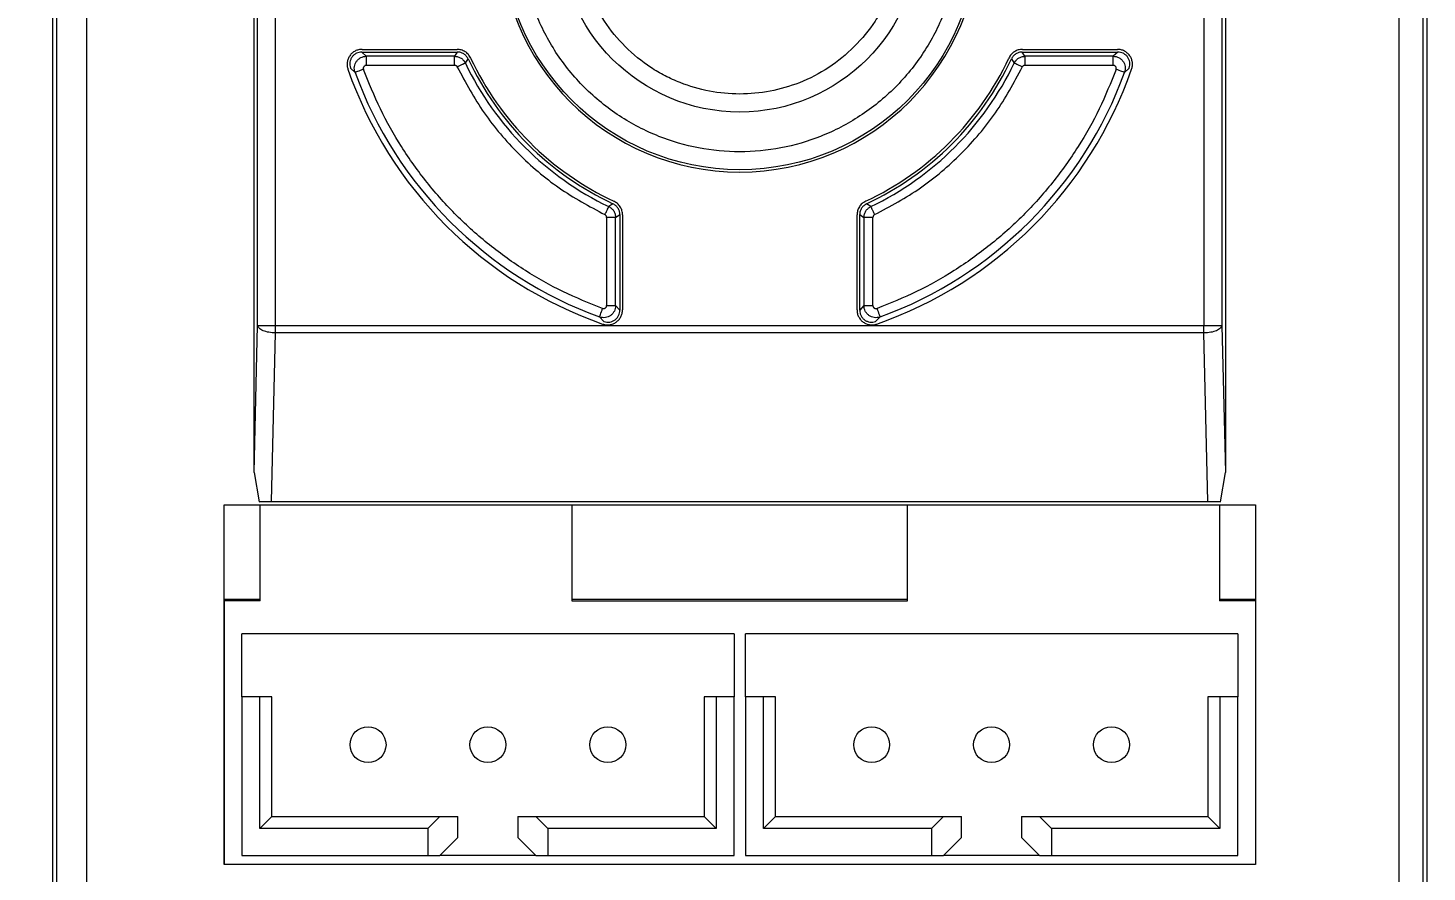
# Model space of a CAD drawing. Header units: millimetres. Extents: x 4 to 96, y 23 to 146.
# Drawn here: x 26.56 to 49.9, y 47.8 to 61.88 of the extents above; entities that cross this region are included whole.
import ezdxf

# ---------------------------------------------------------------- set-up
doc = ezdxf.new("R2010")
doc.units = ezdxf.units.MM
doc.layers.add('标注层', color=150, linetype='Continuous', lineweight=18)
doc.styles.get("Standard").update_dxf_attribs({"font": 'arial.ttf'})
doc.dimstyles.new('ISO-25', dxfattribs={"dimtxt": 2.5, "dimasz": 2.5, "dimexe": 1.25, "dimexo": 0.625, "dimtad": 1, "dimtxsty": 'Standard', "dimcen": 2.5, "dimadec": 0, "dimazin": 0, "dimtfac": 1, "dimtmove": 0, "dimatfit": 3, "dimfxl": 0, "dimarcsym": 0})

# ---------------------------------------------------------------- blocks, each defined once
blk = doc.blocks.new('*D11')
at = {"layer": 'Defpoints', "color": 0, "transparency": 16777216}
for p in [(14.867, 74.139), (38.435, 74.139), (38.435, 63.477)]:
    blk.add_point(p, dxfattribs=at)
at = {"layer": '标注层', "color": 0, "lineweight": -2, "transparency": 16777216}
for p, q in [((14.867, 78.219), (14.867, 82.299)), ((38.435, 74.139), (12.867, 74.139)), ((14.867, 74.139), (14.867, 72.436)), ((14.867, 63.477), (14.867, 65.181)), ((38.435, 63.477), (12.867, 63.477)), ((14.867, 59.397), (14.867, 55.317))]:
    blk.add_line(p, q, dxfattribs=at)
at = {"layer": '标注层', "color": 0, "transparency": 16777216}
for points in [[(14.187, 78.219), (15.547, 78.219), (14.867, 74.139)], [(14.187, 59.397), (15.547, 59.397), (14.867, 63.477)]]:
    blk.add_solid(points, dxfattribs=at)
at = {"layer": '标注层', "color": 0, "transparency": 16777216, "insert": (14.867, 68.808), "char_height": 3.5, "attachment_point": 5}
blk.add_mtext('10,66', dxfattribs=at)

msp = doc.modelspace()

# ---------------------------------------------------------------- linework, layer by layer
at = {"color": 7, "linetype": 'Continuous', "lineweight": 15}
for p, q in [((49.432, 30.841), (49.432, 73.819)), ((26.973, 73.539), (26.973, 30.715)), ((27.04, 73.539), (27.04, 30.715)), ((27.54, 73.539), (27.54, 30.715)), ((49.831, 30.715), (49.831, 73.539)), ((49.898, 30.715), (49.898, 73.539)), ((30.335, 54.465), (30.335, 67.985)), ((30.394, 56.917), (30.394, 67.944)), ((30.694, 56.917), (30.694, 67.944)), ((46.177, 67.944), (46.177, 56.917)), ((46.477, 67.944), (46.477, 56.917)), ((46.535, 67.985), (46.535, 54.465)), ((32.206, 61.406), (32.13, 61.477)), ((32.13, 61.477), (33.724, 61.477)), ((32.136, 61.522), (33.721, 61.522)), ((33.679, 61.406), (32.206, 61.406)), ((33.724, 61.477), (33.679, 61.406)), ((33.679, 61.256), (33.679, 61.406)), ((43.192, 61.406), (43.147, 61.477)), ((43.147, 61.477), (44.741, 61.477)), ((43.15, 61.522), (44.735, 61.522)), ((44.665, 61.406), (43.192, 61.406)), ((44.741, 61.477), (44.665, 61.406)), ((44.665, 61.256), (44.665, 61.406)), ((32.018, 61.138), (31.942, 61.211)), ((32.206, 61.256), (33.679, 61.256)), ((33.859, 61.292), (33.905, 61.362)), ((42.966, 61.362), (43.012, 61.292)), ((43.192, 61.256), (44.665, 61.256)), ((44.929, 61.211), (44.853, 61.138)), ((36.32, 58.947), (36.251, 58.901)), ((40.62, 58.901), (40.551, 58.947)), ((36.215, 58.721), (36.215, 57.248)), ((36.364, 58.721), (36.436, 58.766)), ((36.364, 57.248), (36.364, 58.721)), ((36.436, 58.766), (36.436, 57.172)), ((36.48, 58.762), (36.48, 57.177)), ((40.391, 57.177), (40.391, 58.762)), ((40.436, 58.766), (40.507, 58.721)), ((40.436, 57.172), (40.436, 58.766)), ((40.507, 58.721), (40.507, 57.248)), ((40.656, 58.721), (40.507, 58.721)), ((40.656, 57.248), (40.656, 58.721)), ((36.215, 57.248), (36.364, 57.248)), ((36.436, 57.172), (36.364, 57.248)), ((40.507, 57.248), (40.436, 57.172)), ((36.17, 56.983), (36.096, 57.06)), ((40.775, 57.06), (40.701, 56.983)), ((30.335, 54.465), (30.394, 56.917)), ((30.394, 56.917), (30.694, 56.917)), ((30.627, 53.984), (30.694, 56.793)), ((30.694, 56.917), (46.177, 56.917)), ((30.694, 56.793), (30.694, 56.917)), ((46.177, 56.793), (30.694, 56.793)), ((46.177, 56.917), (46.477, 56.917)), ((46.177, 56.793), (46.177, 56.917)), ((46.244, 53.984), (46.177, 56.793)), ((46.477, 56.917), (46.535, 54.465)), ((30.335, 54.465), (30.417, 53.979)), ((46.454, 53.979), (46.535, 54.465)), ((29.835, 53.927), (47.035, 53.927)), ((29.835, 52.327), (29.835, 53.927)), ((46.454, 53.979), (30.417, 53.979)), ((30.435, 52.353), (30.435, 53.927)), ((30.627, 53.984), (46.244, 53.984)), ((35.635, 53.927), (35.635, 52.353)), ((41.235, 52.353), (41.235, 53.927)), ((46.435, 53.927), (46.435, 52.353)), ((47.035, 53.927), (47.035, 52.327)), ((29.835, 52.353), (30.435, 52.353)), ((29.835, 47.927), (29.835, 52.327)), ((29.835, 52.327), (29.835, 47.927)), ((30.435, 52.327), (29.835, 52.327)), ((30.435, 52.327), (30.435, 52.353)), ((35.635, 52.353), (35.635, 52.327)), ((35.635, 52.353), (41.235, 52.353)), ((35.635, 52.327), (41.235, 52.327)), ((41.235, 52.327), (41.235, 52.353)), ((46.435, 52.353), (46.435, 52.327)), ((46.435, 52.353), (47.035, 52.353)), ((47.035, 52.327), (46.435, 52.327)), ((47.035, 52.327), (47.035, 47.927)), ((38.34, 51.777), (30.13, 51.777)), ((30.13, 50.727), (30.13, 51.777)), ((38.34, 51.777), (38.34, 50.727)), ((46.74, 51.777), (38.53, 51.777)), ((38.53, 50.727), (38.53, 51.777)), ((46.74, 51.777), (46.74, 50.727)), ((30.43, 50.727), (30.13, 50.727)), ((30.13, 50.727), (30.13, 48.077)), ((30.43, 48.527), (30.43, 50.727)), ((30.63, 50.727), (30.43, 50.727)), ((30.63, 48.727), (30.63, 50.727)), ((37.84, 50.727), (37.84, 48.727)), ((38.04, 50.727), (37.84, 50.727)), ((38.04, 50.727), (38.04, 48.527)), ((38.34, 50.727), (38.04, 50.727)), ((38.34, 48.077), (38.34, 50.727)), ((38.83, 50.727), (38.53, 50.727)), ((38.53, 50.727), (38.53, 48.077)), ((38.83, 48.527), (38.83, 50.727)), ((39.03, 50.727), (38.83, 50.727)), ((39.03, 48.727), (39.03, 50.727)), ((46.24, 50.727), (46.24, 48.727)), ((46.44, 50.727), (46.24, 50.727)), ((46.44, 50.727), (46.44, 48.527)), ((46.74, 50.727), (46.44, 50.727)), ((46.74, 48.077), (46.74, 50.727)), ((30.43, 48.527), (30.63, 48.727)), ((30.63, 48.727), (33.435, 48.727)), ((33.435, 48.727), (33.235, 48.527)), ((33.435, 48.727), (33.735, 48.727)), ((33.735, 48.377), (33.735, 48.727)), ((34.735, 48.727), (34.735, 48.377)), ((34.735, 48.727), (35.035, 48.727)), ((35.235, 48.527), (35.035, 48.727)), ((35.035, 48.727), (37.84, 48.727)), ((37.84, 48.727), (38.04, 48.527)), ((38.83, 48.527), (39.03, 48.727)), ((39.03, 48.727), (41.835, 48.727)), ((41.835, 48.727), (41.635, 48.527)), ((41.835, 48.727), (42.135, 48.727)), ((42.135, 48.377), (42.135, 48.727)), ((43.135, 48.727), (43.135, 48.377)), ((43.135, 48.727), (43.435, 48.727)), ((43.635, 48.527), (43.435, 48.727)), ((43.435, 48.727), (46.24, 48.727)), ((46.24, 48.727), (46.44, 48.527)), ((33.235, 48.527), (30.43, 48.527)), ((33.235, 48.527), (33.235, 48.077)), ((33.435, 48.077), (33.735, 48.377)), ((34.735, 48.377), (35.035, 48.077)), ((35.235, 48.527), (35.235, 48.077)), ((38.04, 48.527), (35.235, 48.527)), ((41.635, 48.527), (38.83, 48.527)), ((41.635, 48.527), (41.635, 48.077)), ((41.835, 48.077), (42.135, 48.377)), ((43.135, 48.377), (43.435, 48.077)), ((43.635, 48.527), (43.635, 48.077)), ((46.44, 48.527), (43.635, 48.527)), ((30.13, 48.077), (33.235, 48.077)), ((33.235, 48.077), (33.435, 48.077)), ((35.035, 48.077), (33.435, 48.077)), ((35.035, 48.077), (35.235, 48.077)), ((35.235, 48.077), (38.34, 48.077)), ((38.53, 48.077), (41.635, 48.077)), ((41.635, 48.077), (41.835, 48.077)), ((43.435, 48.077), (41.835, 48.077)), ((43.435, 48.077), (43.635, 48.077)), ((43.635, 48.077), (46.74, 48.077)), ((47.035, 47.927), (29.835, 47.927))]:
    msp.add_line(p, q, dxfattribs=at)
for centre, radius in [((38.435, 63.477), 3.962), ((38.435, 63.477), 3), ((32.235, 49.927), 0.3), ((34.235, 49.927), 0.3), ((36.235, 49.927), 0.3), ((40.635, 49.927), 0.3), ((42.635, 49.927), 0.3), ((44.635, 49.927), 0.3)]:
    msp.add_circle(centre, radius, dxfattribs=at)
for centre, radius, start, end in [((38.435, 63.477), 4, 180, 0), ((38.435, 63.477), 4.955, 205.063, 244.9369), ((38.435, 63.477), 4.955, 295.063, 334.9369), ((38.435, 63.477), 6.924, 199.2912, 250.7086), ((38.436, 63.477), 6.83, 200.0289, 249.9711), ((38.436, 63.477), 5.071, 205.5206, 244.4794), ((38.436, 63.477), 5, 205.0272, 244.9726), ((38.436, 63.477), 5, 295.0272, 334.9726), ((38.436, 63.477), 5.071, 295.5206, 334.4794), ((38.435, 63.477), 6.924, 289.2912, 340.7086), ((38.436, 63.477), 6.83, 290.0289, 339.9711)]:
    msp.add_arc(centre, radius, start, end, dxfattribs=at)
for points, knots in [([(42.098, 63.477), (42.086, 63.247), (42.062, 62.787), (41.89, 62.224), (41.694, 61.789), (41.442, 61.359), (41.044, 60.869), (40.458, 60.393), (39.808, 60.056), (39.126, 59.857), (38.435, 59.793), (37.745, 59.857), (37.182, 60.022), (36.748, 60.219), (36.317, 60.471), (35.827, 60.869), (35.351, 61.454), (35.016, 62.105), (34.809, 62.787), (34.785, 63.247), (34.773, 63.477)], [0, 0, 0, 0, 0.0600071, 0.1199915, 0.1522065, 0.1843756, 0.2500417, 0.3157078, 0.3800093, 0.440028, 0.5000004, 0.560019, 0.6199915, 0.6522064, 0.6843756, 0.7500417, 0.8157078, 0.8800093, 0.940016, 1, 1, 1, 1]), ([(41.135, 63.477), (41.127, 63.307), (41.109, 62.968), (40.981, 62.552), (40.836, 62.23), (40.65, 61.912), (40.357, 61.555), (39.929, 61.204), (39.448, 60.956), (38.944, 60.808), (38.435, 60.762), (37.926, 60.808), (37.51, 60.931), (37.188, 61.077), (36.87, 61.263), (36.513, 61.555), (36.162, 61.984), (35.916, 62.464), (35.763, 62.968), (35.744, 63.308), (35.735, 63.477)], [0, 0, 0, 0, 0.060008, 0.119984, 0.152716, 0.185088, 0.250043, 0.315062, 0.380017, 0.44004, 0.500001, 0.560024, 0.619984, 0.652716, 0.685088, 0.750043, 0.815062, 0.880017, 0.940024, 1, 1, 1, 1]), ([(32.136, 61.522), (32.116, 61.521), (32.076, 61.518), (32.019, 61.496), (31.97, 61.463), (31.93, 61.418), (31.901, 61.365), (31.886, 61.307), (31.884, 61.247), (31.895, 61.209), (31.9, 61.19)], [0, 0, 0, 0, 0.125816, 0.25008, 0.37645, 0.499908, 0.626281, 0.749823, 0.875619, 1, 1, 1, 1]), ([(32.13, 61.477), (32.115, 61.476), (32.084, 61.474), (32.04, 61.458), (32.001, 61.432), (31.968, 61.398), (31.944, 61.356), (31.931, 61.309), (31.929, 61.259), (31.937, 61.227), (31.942, 61.211)], [0, 0, 0, 0, 0.1199821, 0.241336, 0.3640941, 0.4882883, 0.613947, 0.7410983, 0.8697754, 1, 1, 1, 1]), ([(32.018, 61.138), (32.014, 61.154), (32.005, 61.186), (32.007, 61.236), (32.02, 61.283), (32.043, 61.325), (32.076, 61.36), (32.116, 61.386), (32.16, 61.403), (32.191, 61.405), (32.206, 61.406)], [0, 0, 0, 0, 0.1302723, 0.2590374, 0.3862927, 0.5120399, 0.6362839, 0.7590231, 0.8802615, 1, 1, 1, 1]), ([(32.206, 61.406), (32.206, 61.403), (32.206, 61.397), (32.206, 61.362), (32.206, 61.313), (32.206, 61.275), (32.206, 61.256)], [0, 0, 0, 0, 0.249999, 0.500002, 0.750001, 1, 1, 1, 1]), ([(33.679, 61.406), (33.698, 61.404), (33.735, 61.401), (33.787, 61.377), (33.831, 61.341), (33.85, 61.309), (33.859, 61.292)], [0, 0, 0, 0, 0.24999, 0.499995, 0.749996, 1, 1, 1, 1]), ([(33.947, 61.378), (33.935, 61.399), (33.912, 61.44), (33.856, 61.485), (33.792, 61.516), (33.744, 61.52), (33.721, 61.522)], [0, 0, 0, 0, 0.250821, 0.500065, 0.750757, 1, 1, 1, 1]), ([(33.905, 61.362), (33.896, 61.378), (33.877, 61.411), (33.833, 61.448), (33.781, 61.473), (33.743, 61.476), (33.724, 61.477)], [0, 0, 0, 0, 0.250113, 0.500105, 0.750043, 1, 1, 1, 1]), ([(43.15, 61.522), (43.127, 61.52), (43.079, 61.517), (43.015, 61.485), (42.959, 61.44), (42.936, 61.399), (42.924, 61.378)], [0, 0, 0, 0, 0.250822, 0.500064, 0.750758, 1, 1, 1, 1]), ([(43.147, 61.477), (43.128, 61.476), (43.09, 61.473), (43.039, 61.448), (42.994, 61.411), (42.975, 61.378), (42.966, 61.362)], [0, 0, 0, 0, 0.2499486, 0.4998856, 0.74988, 1, 1, 1, 1]), ([(43.012, 61.292), (43.021, 61.309), (43.04, 61.341), (43.084, 61.377), (43.136, 61.401), (43.173, 61.404), (43.192, 61.406)], [0, 0, 0, 0, 0.250001, 0.5, 0.75, 1, 1, 1, 1]), ([(43.192, 61.406), (43.192, 61.403), (43.192, 61.397), (43.192, 61.362), (43.192, 61.313), (43.192, 61.275), (43.192, 61.256)], [0, 0, 0, 0, 0.250002, 0.500001, 0.750003, 1, 1, 1, 1]), ([(44.665, 61.406), (44.68, 61.405), (44.711, 61.403), (44.755, 61.386), (44.795, 61.36), (44.828, 61.325), (44.852, 61.283), (44.865, 61.236), (44.866, 61.186), (44.857, 61.154), (44.853, 61.138)], [0, 0, 0, 0, 0.1197178, 0.2409416, 0.3636734, 0.4879144, 0.6136638, 0.740928, 0.8697068, 1, 1, 1, 1]), ([(44.971, 61.19), (44.976, 61.209), (44.987, 61.247), (44.985, 61.308), (44.97, 61.366), (44.941, 61.418), (44.901, 61.463), (44.851, 61.496), (44.795, 61.518), (44.755, 61.521), (44.735, 61.522)], [0, 0, 0, 0, 0.125913, 0.250266, 0.376699, 0.500178, 0.62653, 0.750009, 0.875718, 1, 1, 1, 1]), ([(44.929, 61.211), (44.934, 61.227), (44.942, 61.259), (44.94, 61.309), (44.927, 61.356), (44.903, 61.398), (44.87, 61.432), (44.831, 61.458), (44.787, 61.474), (44.756, 61.476), (44.741, 61.477)], [0, 0, 0, 0, 0.130236, 0.258918, 0.386074, 0.511735, 0.635927, 0.758681, 0.880027, 1, 1, 1, 1]), ([(32.159, 61.189), (32.141, 61.183), (32.105, 61.169), (32.059, 61.153), (32.026, 61.141), (32.021, 61.139), (32.018, 61.138)], [0, 0, 0, 0, 0.2500009, 0.5000007, 0.7499992, 1, 1, 1, 1]), ([(32.206, 61.256), (32.202, 61.256), (32.194, 61.255), (32.184, 61.251), (32.174, 61.244), (32.166, 61.234), (32.16, 61.224), (32.156, 61.212), (32.156, 61.2), (32.158, 61.193), (32.159, 61.189)], [0, 0, 0, 0, 0.122252, 0.241158, 0.364521, 0.499369, 0.632719, 0.755544, 0.875291, 1, 1, 1, 1]), ([(36.147, 57.201), (35.925, 57.29), (35.479, 57.468), (34.848, 57.827), (34.251, 58.251), (33.702, 58.744), (33.209, 59.293), (32.786, 59.89), (32.426, 60.521), (32.248, 60.966), (32.159, 61.189)], [0, 0, 0, 0, 0.123522, 0.247, 0.373545, 0.5, 0.626545, 0.753001, 0.876523, 1, 1, 1, 1]), ([(33.724, 61.228), (33.722, 61.232), (33.717, 61.24), (33.706, 61.25), (33.693, 61.255), (33.684, 61.256), (33.679, 61.256)], [0, 0, 0, 0, 0.260621, 0.500014, 0.7394, 1, 1, 1, 1]), ([(33.859, 61.292), (33.856, 61.291), (33.851, 61.288), (33.819, 61.273), (33.775, 61.252), (33.741, 61.236), (33.724, 61.228)], [0, 0, 0, 0, 0.249998, 0.499998, 0.750001, 1, 1, 1, 1]), ([(33.724, 61.228), (33.864, 60.967), (34.145, 60.445), (34.729, 59.77), (35.403, 59.186), (35.925, 58.906), (36.186, 58.766)], [0, 0, 0, 0, 0.250039, 0.500001, 0.750039, 1, 1, 1, 1]), ([(40.685, 58.766), (40.946, 58.906), (41.468, 59.186), (42.142, 59.77), (42.726, 60.445), (43.007, 60.967), (43.147, 61.228)], [0, 0, 0, 0, 0.2500386, 0.5000011, 0.7500386, 1, 1, 1, 1]), ([(44.712, 61.189), (44.623, 60.966), (44.445, 60.521), (44.085, 59.889), (43.661, 59.293), (43.169, 58.744), (42.62, 58.251), (42.023, 57.827), (41.392, 57.468), (40.946, 57.29), (40.724, 57.201)], [0, 0, 0, 0, 0.123522, 0.247, 0.373545, 0.5, 0.626545, 0.753001, 0.876523, 1, 1, 1, 1]), ([(43.147, 61.228), (43.13, 61.236), (43.096, 61.252), (43.052, 61.273), (43.02, 61.288), (43.015, 61.291), (43.012, 61.292)], [0, 0, 0, 0, 0.250002, 0.500001, 0.750002, 1, 1, 1, 1]), ([(43.192, 61.256), (43.187, 61.256), (43.178, 61.255), (43.165, 61.25), (43.154, 61.24), (43.15, 61.232), (43.147, 61.228)], [0, 0, 0, 0, 0.260621, 0.500002, 0.739386, 1, 1, 1, 1]), ([(44.712, 61.189), (44.713, 61.193), (44.715, 61.2), (44.715, 61.212), (44.711, 61.223), (44.705, 61.234), (44.697, 61.244), (44.688, 61.251), (44.677, 61.255), (44.669, 61.256), (44.665, 61.256)], [0, 0, 0, 0, 0.122405, 0.24143, 0.364883, 0.499766, 0.633087, 0.755822, 0.875446, 1, 1, 1, 1]), ([(44.853, 61.138), (44.85, 61.139), (44.845, 61.141), (44.812, 61.153), (44.766, 61.169), (44.73, 61.183), (44.712, 61.189)], [0, 0, 0, 0, 0.2500015, 0.4999991, 0.7500008, 1, 1, 1, 1]), ([(36.186, 58.766), (36.194, 58.783), (36.211, 58.817), (36.232, 58.861), (36.247, 58.892), (36.249, 58.898), (36.251, 58.901)], [0, 0, 0, 0, 0.2499992, 0.5000009, 0.7500021, 1, 1, 1, 1]), ([(36.251, 58.901), (36.267, 58.891), (36.299, 58.872), (36.335, 58.828), (36.36, 58.777), (36.363, 58.739), (36.364, 58.721)], [0, 0, 0, 0, 0.25, 0.5000002, 0.75, 1, 1, 1, 1]), ([(36.436, 58.766), (36.434, 58.785), (36.431, 58.822), (36.406, 58.874), (36.37, 58.918), (36.337, 58.937), (36.32, 58.947)], [0, 0, 0, 0, 0.249949, 0.499886, 0.749879, 1, 1, 1, 1]), ([(36.48, 58.762), (36.479, 58.786), (36.475, 58.833), (36.444, 58.898), (36.398, 58.954), (36.357, 58.977), (36.336, 58.989)], [0, 0, 0, 0, 0.250819, 0.500063, 0.750756, 1, 1, 1, 1]), ([(40.535, 58.989), (40.514, 58.977), (40.473, 58.954), (40.427, 58.898), (40.396, 58.833), (40.392, 58.786), (40.391, 58.762)], [0, 0, 0, 0, 0.250824, 0.500066, 0.750757, 1, 1, 1, 1]), ([(40.551, 58.947), (40.534, 58.937), (40.501, 58.918), (40.465, 58.874), (40.44, 58.822), (40.437, 58.785), (40.436, 58.766)], [0, 0, 0, 0, 0.250114, 0.500105, 0.750043, 1, 1, 1, 1]), ([(40.507, 58.721), (40.508, 58.739), (40.511, 58.777), (40.536, 58.828), (40.572, 58.872), (40.604, 58.891), (40.62, 58.901)], [0, 0, 0, 0, 0.249993, 0.499995, 0.749998, 1, 1, 1, 1]), ([(40.62, 58.901), (40.622, 58.898), (40.624, 58.892), (40.639, 58.861), (40.66, 58.817), (40.677, 58.783), (40.685, 58.766)], [0, 0, 0, 0, 0.249998, 0.499999, 0.750001, 1, 1, 1, 1]), ([(36.215, 58.721), (36.214, 58.725), (36.214, 58.735), (36.208, 58.748), (36.199, 58.759), (36.19, 58.763), (36.186, 58.766)], [0, 0, 0, 0, 0.260622, 0.499996, 0.739376, 1, 1, 1, 1]), ([(36.364, 58.721), (36.361, 58.721), (36.355, 58.721), (36.32, 58.721), (36.272, 58.721), (36.234, 58.721), (36.215, 58.721)], [0, 0, 0, 0, 0.250001, 0.500001, 0.75, 1, 1, 1, 1]), ([(40.685, 58.766), (40.681, 58.763), (40.672, 58.759), (40.663, 58.748), (40.658, 58.735), (40.657, 58.725), (40.656, 58.721)], [0, 0, 0, 0, 0.260614, 0.500013, 0.739399, 1, 1, 1, 1]), ([(36.364, 57.248), (36.363, 57.232), (36.361, 57.202), (36.345, 57.158), (36.319, 57.118), (36.284, 57.085), (36.241, 57.061), (36.194, 57.048), (36.144, 57.046), (36.112, 57.055), (36.096, 57.06)], [0, 0, 0, 0, 0.119718, 0.240943, 0.363675, 0.487914, 0.613666, 0.74093, 0.869707, 1, 1, 1, 1]), ([(36.096, 57.06), (36.097, 57.063), (36.099, 57.068), (36.111, 57.101), (36.128, 57.147), (36.141, 57.183), (36.147, 57.201)], [0, 0, 0, 0, 0.2500014, 0.4999993, 0.7499993, 1, 1, 1, 1]), ([(36.147, 57.201), (36.151, 57.2), (36.159, 57.198), (36.17, 57.198), (36.182, 57.202), (36.192, 57.208), (36.202, 57.216), (36.209, 57.225), (36.214, 57.236), (36.214, 57.244), (36.215, 57.248)], [0, 0, 0, 0, 0.122401, 0.241431, 0.36488, 0.499766, 0.633088, 0.755822, 0.875447, 1, 1, 1, 1]), ([(36.148, 56.942), (36.167, 56.936), (36.206, 56.926), (36.266, 56.928), (36.324, 56.943), (36.377, 56.972), (36.421, 57.012), (36.454, 57.062), (36.476, 57.118), (36.479, 57.158), (36.48, 57.177)], [0, 0, 0, 0, 0.125913, 0.250266, 0.376699, 0.500178, 0.626529, 0.750009, 0.875717, 1, 1, 1, 1]), ([(36.17, 56.983), (36.186, 56.979), (36.218, 56.97), (36.267, 56.973), (36.314, 56.986), (36.356, 57.01), (36.391, 57.043), (36.416, 57.082), (36.432, 57.126), (36.435, 57.157), (36.436, 57.172)], [0, 0, 0, 0, 0.130241, 0.258929, 0.386089, 0.51175, 0.635941, 0.758692, 0.880034, 1, 1, 1, 1]), ([(40.391, 57.177), (40.392, 57.157), (40.394, 57.117), (40.417, 57.061), (40.45, 57.012), (40.495, 56.971), (40.547, 56.943), (40.605, 56.928), (40.666, 56.926), (40.704, 56.936), (40.723, 56.942)], [0, 0, 0, 0, 0.1258168, 0.2500814, 0.3764526, 0.4999113, 0.6262845, 0.7498249, 0.8756208, 1, 1, 1, 1]), ([(40.436, 57.172), (40.437, 57.155), (40.439, 57.123), (40.457, 57.077), (40.484, 57.038), (40.519, 57.007), (40.56, 56.985), (40.606, 56.972), (40.655, 56.971), (40.686, 56.979), (40.701, 56.983)], [0, 0, 0, 0, 0.130346, 0.257083, 0.380242, 0.499858, 0.621502, 0.747991, 0.87303, 1, 1, 1, 1]), ([(40.775, 57.06), (40.759, 57.055), (40.728, 57.046), (40.678, 57.048), (40.632, 57.06), (40.589, 57.084), (40.554, 57.116), (40.527, 57.156), (40.51, 57.201), (40.508, 57.232), (40.507, 57.248)], [0, 0, 0, 0, 0.129754, 0.253889, 0.380617, 0.506393, 0.631217, 0.755092, 0.878019, 1, 1, 1, 1]), ([(40.507, 57.248), (40.51, 57.248), (40.516, 57.248), (40.551, 57.248), (40.599, 57.248), (40.637, 57.248), (40.656, 57.248)], [0, 0, 0, 0, 0.249999, 0.499999, 0.75, 1, 1, 1, 1]), ([(40.656, 57.248), (40.657, 57.244), (40.657, 57.236), (40.662, 57.225), (40.669, 57.216), (40.678, 57.208), (40.689, 57.201), (40.701, 57.198), (40.712, 57.198), (40.72, 57.2), (40.724, 57.201)], [0, 0, 0, 0, 0.122252, 0.24116, 0.364517, 0.499367, 0.632721, 0.755544, 0.875295, 1, 1, 1, 1]), ([(40.724, 57.201), (40.73, 57.183), (40.743, 57.147), (40.76, 57.101), (40.772, 57.068), (40.774, 57.063), (40.775, 57.06)], [0, 0, 0, 0, 0.25, 0.500001, 0.749999, 1, 1, 1, 1]), ([(30.694, 56.793), (30.655, 56.795), (30.579, 56.8), (30.482, 56.829), (30.412, 56.87), (30.4, 56.901), (30.394, 56.917)], [0, 0, 0, 0, 0.25, 0.500001, 0.75, 1, 1, 1, 1]), ([(46.477, 56.917), (46.471, 56.901), (46.459, 56.87), (46.389, 56.829), (46.292, 56.8), (46.216, 56.795), (46.177, 56.793)], [0, 0, 0, 0, 0.25, 0.499999, 0.75, 1, 1, 1, 1]), ([(30.417, 53.979), (30.432, 53.98), (30.462, 53.981), (30.515, 53.983), (30.57, 53.984), (30.608, 53.984), (30.627, 53.984)], [0, 0, 0, 0, 0.2684017, 0.523379, 0.7666021, 1, 1, 1, 1]), ([(46.244, 53.984), (46.263, 53.984), (46.301, 53.984), (46.356, 53.983), (46.409, 53.981), (46.439, 53.98), (46.454, 53.979)], [0, 0, 0, 0, 0.2333979, 0.476621, 0.7315983, 1, 1, 1, 1])]:
    msp.add_open_spline(points, degree=3, knots=knots, dxfattribs=at)

# ---------------------------------------------------------------- dimensions: what is measured, and where the dimension line sits
at = {"layer": '标注层'}
dim = msp.add_linear_dim(base=(14.867, 74.139), p1=(38.435, 63.477), p2=(38.435, 74.139), angle=90, dimstyle='ISO-25', override={"dimtxt": 3.5, "dimasz": 4.08, "dimexe": 2, "dimexo": 0, "dimgap": 1.524, "dimtih": 1, "dimtoh": 1, "dimzin": 0, "dimadec": 2, "dimtzin": 0}, dxfattribs=at)
dim.commit()
dim.dimension.update_dxf_attribs({"geometry": '*D11', "text_midpoint": (14.867, 68.808)})

doc.saveas('drawing.dxf')
